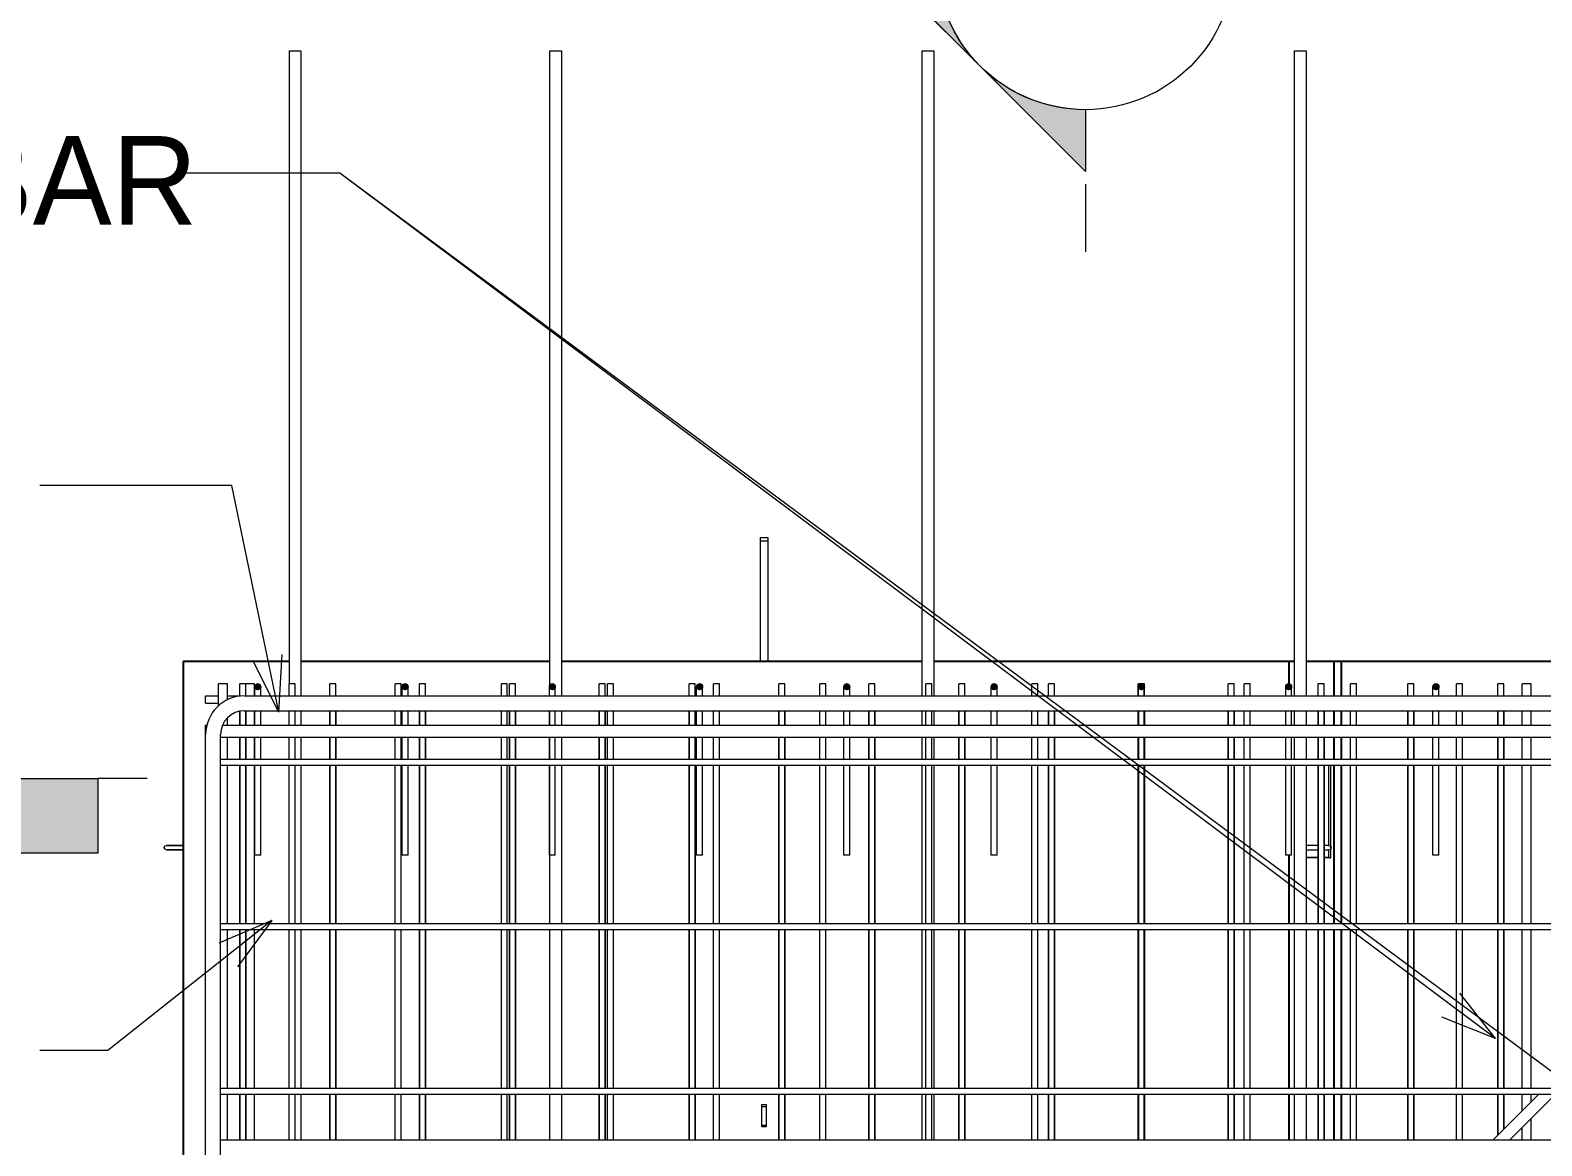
# Model space of a CAD drawing. Header units: millimetres. Extents: x 65441 to 98797, y 2255 to 31386.
# Drawn here: x 66677 to 68707, y 5549 to 7047 of the extents above; entities that cross this region are included whole.
import ezdxf

# ---------------------------------------------------------------- set-up
doc = ezdxf.new("R2010")
doc.units = ezdxf.units.MM
for name, color, linetype, lineweight in [('A-GENM', 13, 'Continuous', 18), ('A-WALL', 113, 'Continuous', 25), ('G-ANNO-SYMB', 111, 'Continuous', 9), ('S-RBAR', 171, 'Continuous', 18), ('S-RBAR-IDEN', 171, 'Continuous', 9)]:
    doc.layers.add(name, color=color, linetype=linetype, lineweight=lineweight)
doc.styles.add('Nirmala UI', font='Nirmala.ttf', dxfattribs={"height": 119.0625})

# ---------------------------------------------------------------- blocks, each defined once
blk = doc.blocks.new('loopbox down bent - Wire Loop-602462-Elevation Front')
at = {"layer": 'A-GENM'}
for p, q in [((66857.2, 3905.8), (66858, 3905.8)), ((66883, 3908.8), (66881.5, 3908.8)), ((66881.5, 3902.7), (66883, 3902.7))]:
    blk.add_line(p, q, dxfattribs=at)
at = {"layer": 'A-GENM', "flags": 128}
for points in [[(66857.3, 3905.8), (66858.7, 3908.3), (66860.3, 3908.8)], [(66860.3, 3902.7), (66857.8, 3904.1), (66857.3, 3905.8)], [(66881.5, 3908.8), (66869.6, 3908.8), (66861.6, 3908.8), (66860.3, 3908.8)], [(66860.3, 3908.8), (66864.3, 3908.8), (66874.5, 3908.8), (66881.5, 3908.8)], [(66881.5, 3902.7), (66869.6, 3902.7), (66861.6, 3902.7), (66860.3, 3902.7)], [(66860.3, 3902.7), (66864.3, 3902.7), (66874.5, 3902.7), (66881.5, 3902.7)]]:
    blk.add_lwpolyline(points, dxfattribs=at)
blk = doc.blocks.new('loopbox down bent - Wire Loop-V6-Elevation Front')
at = {"layer": 'A-GENM'}
for p, q in [((68407, 6060.3), (68391, 6060.3)), ((68421.2, 6060.3), (68415, 6060.3)), ((68421.2, 6060.7), (68421.2, 5952.7)), ((68424, 5948.8), (68424, 6060.7)), ((68421.4, 5952.8), (68421.6, 5952.8)), ((68424, 5936.3), (68424, 5948.7)), ((68391, 5937.1), (68407, 5937.1)), ((68407, 5936.3), (68391, 5936.3)), ((68415, 5937.1), (68421.2, 5937.1)), ((68421.2, 5936.3), (68415, 5936.3)), ((68421.2, 5946.8), (68421.2, 5936.3)), ((68422.8, 5936.3), (68421.2, 5936.3)), ((68421.6, 5946.7), (68421.4, 5946.7)), ((68422.8, 5936.3), (68424, 5936.3))]:
    blk.add_line(p, q, dxfattribs=at)
at = {"layer": 'A-GENM', "flags": 128}
for points in [[(68407, 5952.8), (68395.3, 5952.8), (68391, 5952.8)], [(68421.6, 5952.8), (68417.6, 5952.8), (68415, 5952.8)], [(68421.6, 5952.8), (68424.1, 5951.4), (68424.6, 5949.7)], [(68424.6, 5949.7), (68423.2, 5947.2), (68421.6, 5946.7)], [(68391, 5946.7), (68398.7, 5946.7), (68407, 5946.7)], [(68415, 5946.7), (68419.6, 5946.7), (68421.6, 5946.7)]]:
    blk.add_lwpolyline(points, dxfattribs=at)
blk = doc.blocks.new('RR spread anchor face based - RR-SA-1_4-160-614768-Elevation Front')
at = {"layer": 'A-GENM'}
for p, q in [((67660, 5602.2), (67660, 5604.7)), ((67660, 5604.7), (67666, 5604.7)), ((67666, 5604.7), (67666, 5602.2)), ((67660, 5577.2), (67660, 5602.2)), ((67660, 5602.2), (67666, 5602.2)), ((67666, 5602.2), (67666, 5577.2)), ((67660, 5574.7), (67660, 5577.2)), ((67660, 5577.2), (67666, 5577.2)), ((67666, 5574.7), (67660, 5574.7)), ((67666, 5577.2), (67666, 5574.7))]:
    blk.add_line(p, q, dxfattribs=at)
blk = doc.blocks.new('RR spread anchor face based - RR-SA-2_5-250-614728-Elevation Front')
at = {"layer": 'A-GENM'}
for p, q in [((67658, 6361.2), (67658, 6366.2)), ((67658, 6366.2), (67668, 6366.2)), ((67658, 6199.7), (67658, 6361.2)), ((67668, 6361.2), (67658, 6361.2)), ((67668, 6366.2), (67668, 6361.2)), ((67668, 6361.2), (67668, 6199.7))]:
    blk.add_line(p, q, dxfattribs=at)
blk = doc.blocks.new('Detail View - M_Section Head - Filled SHOP DWG-600895-Elevation Front')
at = {"layer": 'G-ANNO-SYMB'}
h = blk.add_hatch(color=256, dxfattribs=at)
edge = h.paths.add_edge_path()
edge.add_line((70755.3, 4802.6), (70838.2, 4802.6))
edge.add_arc((71038.2, 4802.6), 200, 180, 225)
edge.add_line((70896.8, 4661.2), (70755.3, 4802.6))
h = blk.add_hatch(color=256, dxfattribs=at)
edge = h.paths.add_edge_path()
edge.add_line((71321, 4802.6), (71179.6, 4661.2))
edge.add_arc((71038.2, 4802.6), 200, 315, 360)
edge.add_line((71238.2, 4802.6), (71321, 4802.6))
h = blk.add_hatch(color=256, dxfattribs=at)
edge = h.paths.add_edge_path()
edge.add_line((71038.2, 4519.8), (70896.8, 4661.2))
edge.add_arc((71038.2, 4802.6), 200, 225, 270)
edge.add_line((71038.2, 4602.6), (71038.2, 4519.8))
h = blk.add_hatch(color=256, dxfattribs=at)
edge = h.paths.add_edge_path()
edge.add_line((71038.2, 4519.8), (71038.2, 4602.6))
edge.add_arc((71038.2, 4802.6), 200, 270, 315)
edge.add_line((71179.6, 4661.2), (71038.2, 4519.8))
for p, q in [((71038.2, 4519.8), (70755.3, 4802.6)), ((70838.2, 4802.6), (70755.3, 4802.6)), ((70755.3, 4802.6), (70896.8, 4661.2)), ((70838.2, 4802.6), (70755.3, 4802.6)), ((71038.2, 4519.8), (71321, 4802.6)), ((71179.6, 4661.2), (71321, 4802.6)), ((71238.2, 4802.6), (71321, 4802.6)), ((71321, 4802.6), (71238.2, 4802.6)), ((70896.8, 4661.2), (71038.2, 4519.8)), ((71038.2, 4519.8), (71179.6, 4661.2)), ((71038.2, 4602.6), (71038.2, 4519.8)), ((71038.2, 4519.8), (71038.2, 4602.6))]:
    blk.add_line(p, q, dxfattribs=at)
for start, end in [(360, 180), (180, 360), (180, 225), (315, 0), (225, 270), (270, 315)]:
    blk.add_arc((71038.2, 4802.6), 200, start, end, dxfattribs=at)
blk = doc.blocks.new('Detail View - M_Section Tail - Filled Horizontal-14034-Elevation Front')
at = {"layer": 'G-ANNO-SYMB'}
blk.add_hatch(color=256, dxfattribs=at).paths.add_polyline_path([(66768.1, 4702.6), (66768.1, 4802.6), (66318.1, 4802.6), (66318.1, 4702.6)])
for p, q in [((66318.1, 4702.6), (66318.1, 4802.6)), ((66318.1, 4802.6), (66768.1, 4802.6)), ((66768.1, 4802.6), (66768.1, 4702.6)), ((66768.1, 4702.6), (66318.1, 4702.6))]:
    blk.add_line(p, q, dxfattribs=at)

msp = doc.modelspace()

# ---------------------------------------------------------------- hatches: boundary and pattern name
at = {"layer": 'S-RBAR'}
h = msp.add_hatch(color=256, dxfattribs=at)
edge = h.paths.add_edge_path()
edge.add_arc((66983, 6165.7), 4, 0, 360)
for points in [[(66983, 6161.7), (66987, 6165.7), (66983, 6169.7), (66979, 6165.7)], [(67180.8, 6161.7), (67184.8, 6165.7), (67180.8, 6169.7), (67176.8, 6165.7)], [(67378.6, 6161.7), (67382.6, 6165.7), (67378.6, 6169.7), (67374.6, 6165.7)], [(67576.4, 6161.7), (67580.4, 6165.7), (67576.4, 6169.7), (67572.4, 6165.7)], [(67774.2, 6161.7), (67778.2, 6165.7), (67774.2, 6169.7), (67770.2, 6165.7)], [(67971.9, 6161.7), (67975.9, 6165.7), (67971.9, 6169.7), (67968, 6165.7)], [(68169.7, 6161.7), (68173.7, 6165.7), (68169.7, 6169.7), (68165.7, 6165.7)], [(68367.5, 6161.7), (68371.5, 6165.7), (68367.5, 6169.7), (68363.5, 6165.7), (68364.2, 6165)], [(68565.3, 6161.7), (68569.3, 6165.7), (68565.3, 6169.7), (68561.3, 6165.7)]]:
    msp.add_hatch(color=256, dxfattribs=at).paths.add_polyline_path(points)
h = msp.add_hatch(color=256, dxfattribs=at)
edge = h.paths.add_edge_path()
edge.add_arc((67180.8, 6165.7), 4, 0, 360)
h = msp.add_hatch(color=256, dxfattribs=at)
edge = h.paths.add_edge_path()
edge.add_arc((67378.6, 6165.7), 4, 0, 360)
h = msp.add_hatch(color=256, dxfattribs=at)
edge = h.paths.add_edge_path()
edge.add_arc((67576.4, 6165.7), 4, 0, 360)
h = msp.add_hatch(color=256, dxfattribs=at)
edge = h.paths.add_edge_path()
edge.add_arc((67774.2, 6165.7), 4, 0, 360)
h = msp.add_hatch(color=256, dxfattribs=at)
edge = h.paths.add_edge_path()
edge.add_arc((67971.9, 6165.7), 4, 0, 360)
h = msp.add_hatch(color=256, dxfattribs=at)
edge = h.paths.add_edge_path()
edge.add_arc((68169.7, 6165.7), 4, 0, 360)
h = msp.add_hatch(color=256, dxfattribs=at)
edge = h.paths.add_edge_path()
edge.add_arc((68367.5, 6165.7), 4, 0, 360)
h = msp.add_hatch(color=256, dxfattribs=at)
edge = h.paths.add_edge_path()
edge.add_arc((68565.3, 6165.7), 4, 0, 360)

# ---------------------------------------------------------------- linework, layer by layer
at = {"layer": 'A-WALL'}
for p, q in [((66883, 6199.7), (66883, 3269.7)), ((67025, 6199.7), (66883, 6199.7)), ((67375, 6199.7), (67041, 6199.7)), ((67875, 6199.7), (67391, 6199.7)), ((68375, 6199.7), (67891, 6199.7)), ((68368, 6169.7), (68368, 6199.7)), ((68725, 6199.7), (68391, 6199.7)), ((68428, 6199.7), (68428, 6153.7)), ((68438, 6199.7), (68438, 6153.7)), ((68428, 6133.7), (68428, 6114.2)), ((68438, 6133.7), (68438, 6114.2)), ((68428, 6098.2), (68428, 6068.7)), ((68438, 6098.2), (68438, 6068.7)), ((68428, 6060.7), (68428, 5847.8)), ((68438, 6060.7), (68438, 5847.8)), ((68368, 5847.8), (68368, 5939.7)), ((68368, 5627), (68368, 5839.8)), ((68428, 5839.8), (68428, 5627)), ((68438, 5839.8), (68438, 5627)), ((68368, 5557.5), (68368, 5619)), ((68428, 5619), (68428, 5557.5)), ((68438, 5619), (68438, 5557.5))]:
    msp.add_line(p, q, dxfattribs=at)
at = {"layer": 'G-ANNO-SYMB'}
for p, q in [((68094.5, 6840.7), (68094.5, 6749.9)), ((66834.3, 6042.6), (66768.1, 6042.6))]:
    msp.add_line(p, q, dxfattribs=at)
at = {"layer": 'S-RBAR'}
for p, q in [((67025, 7019.7), (67025, 6169.7)), ((67025, 7019.7), (67041, 7019.7)), ((67041, 7019.7), (67041, 6153.7)), ((67375, 7019.7), (67375, 6167.5)), ((67375, 7019.7), (67391, 7019.7)), ((67391, 7019.7), (67391, 6153.7)), ((67875, 7019.7), (67875, 6153.7)), ((67875, 7019.7), (67891, 7019.7)), ((67891, 7019.7), (67891, 6153.7)), ((68375, 7019.7), (68375, 6153.7)), ((68375, 7019.7), (68391, 7019.7)), ((68391, 7019.7), (68391, 6153.7)), ((66913, 6153.7), (66930.3, 6153.7)), ((66913, 6143.7), (66913, 6153.7)), ((66942.3, 6169.7), (66930.3, 6169.7)), ((66930.3, 6140), (66930.3, 6169.7)), ((66942.3, 6148.1), (66942.3, 6169.7)), ((66942.3, 6153.7), (66959, 6153.7)), ((66967, 6169.7), (66959, 6169.7)), ((66959, 6153), (66959, 6169.7)), ((66965, 6153.7), (70561, 6153.7)), ((66978.5, 6169.7), (66967, 6169.7)), ((66967, 6153.7), (66967, 6169.7)), ((66978.5, 6153.7), (66978.5, 6169.7)), ((66983, 6169.7), (66979, 6165.7)), ((66979, 6154.3), (66979, 6165.7)), ((66979, 6165.7), (66983, 6161.7)), ((66987, 6165.7), (66983, 6169.7)), ((66983, 6161.7), (66987, 6165.7)), ((66987, 6154.3), (66987, 6165.7)), ((67033, 6169.7), (67025, 6169.7)), ((67025, 6153.7), (67025, 6169.7)), ((67033, 6153.7), (67033, 6169.7)), ((67087.7, 6169.7), (67079.7, 6169.7)), ((67079.7, 6153.7), (67079.7, 6169.7)), ((67087.7, 6153.7), (67087.7, 6169.7)), ((67175.6, 6169.7), (67167.6, 6169.7)), ((67167.6, 6153.7), (67167.6, 6169.7)), ((67175.6, 6153.7), (67175.6, 6169.7)), ((67180.8, 6169.7), (67176.8, 6165.7)), ((67176.8, 6154.3), (67176.8, 6165.7)), ((67176.8, 6165.7), (67180.8, 6161.7)), ((67184.8, 6165.7), (67180.8, 6169.7)), ((67180.8, 6161.7), (67184.8, 6165.7)), ((67184.8, 6154.3), (67184.8, 6165.7)), ((67208.4, 6169.7), (67200.4, 6169.7)), ((67200.4, 6153.7), (67200.4, 6169.7)), ((67208.4, 6153.7), (67208.4, 6169.7)), ((67318.1, 6169.7), (67310.1, 6169.7)), ((67310.1, 6153.7), (67310.1, 6169.7)), ((67318.1, 6153.7), (67318.1, 6169.7)), ((67329, 6169.7), (67321, 6169.7)), ((67321, 6153.7), (67321, 6169.7)), ((67329, 6153.7), (67329, 6169.7)), ((67378.6, 6169.7), (67374.6, 6165.7)), ((67374.6, 6154.3), (67374.6, 6165.7)), ((67374.6, 6165.7), (67378.6, 6161.7)), ((67375, 6166.7), (67375, 6165.7)), ((67382.6, 6165.7), (67378.6, 6169.7)), ((67378.6, 6161.7), (67382.6, 6165.7)), ((67382.6, 6154.3), (67382.6, 6165.7)), ((67449.7, 6169.7), (67441.7, 6169.7)), ((67441.7, 6153.7), (67441.7, 6169.7)), ((67449.7, 6153.7), (67449.7, 6169.7)), ((67460.7, 6169.7), (67452.7, 6169.7)), ((67452.7, 6153.7), (67452.7, 6169.7)), ((67460.7, 6153.7), (67460.7, 6169.7)), ((67570.4, 6169.7), (67562.4, 6169.7)), ((67562.4, 6153.7), (67562.4, 6169.7)), ((67570.4, 6153.7), (67570.4, 6169.7)), ((67576.4, 6169.7), (67572.4, 6165.7)), ((67572.4, 6154.3), (67572.4, 6165.7)), ((67572.4, 6165.7), (67576.4, 6161.7)), ((67580.4, 6165.7), (67576.4, 6169.7)), ((67576.4, 6161.7), (67580.4, 6165.7)), ((67580.4, 6154.3), (67580.4, 6165.7)), ((67603.2, 6169.7), (67595.2, 6169.7)), ((67595.2, 6153.7), (67595.2, 6169.7)), ((67603.2, 6153.7), (67603.2, 6169.7)), ((67691, 6169.7), (67683, 6169.7)), ((67683, 6153.7), (67683, 6169.7)), ((67691, 6153.7), (67691, 6169.7)), ((67745.8, 6169.7), (67737.8, 6169.7)), ((67737.8, 6153.7), (67737.8, 6169.7)), ((67745.8, 6153.7), (67745.8, 6169.7)), ((67774.2, 6169.7), (67770.2, 6165.7)), ((67770.2, 6154.3), (67770.2, 6165.7)), ((67770.2, 6165.7), (67774.2, 6161.7)), ((67778.2, 6165.7), (67774.2, 6169.7)), ((67774.2, 6161.7), (67778.2, 6165.7)), ((67778.2, 6154.3), (67778.2, 6165.7)), ((67811.7, 6169.7), (67803.7, 6169.7)), ((67803.7, 6153.7), (67803.7, 6169.7)), ((67811.7, 6153.7), (67811.7, 6169.7)), ((67888.3, 6169.7), (67880.3, 6169.7)), ((67880.3, 6153.7), (67880.3, 6169.7)), ((67888.3, 6153.7), (67888.3, 6169.7)), ((67932.4, 6169.7), (67924.4, 6169.7)), ((67924.4, 6153.7), (67924.4, 6169.7)), ((67932.4, 6153.7), (67932.4, 6169.7)), ((67967.9, 6154.3), (67967.9, 6165.7)), ((67971.9, 6169.7), (67968, 6165.7)), ((67968, 6165.7), (67971.9, 6161.7)), ((67975.9, 6165.7), (67971.9, 6169.7)), ((67971.9, 6161.7), (67975.9, 6165.7)), ((67975.9, 6154.3), (67975.9, 6165.7)), ((68030.8, 6169.7), (68022.8, 6169.7)), ((68022.8, 6153.7), (68022.8, 6169.7)), ((68030.8, 6153.7), (68030.8, 6169.7)), ((68053, 6169.7), (68045, 6169.7)), ((68045, 6153.7), (68045, 6169.7)), ((68053, 6153.7), (68053, 6169.7)), ((68173.4, 6169.7), (68165.4, 6169.7)), ((68165.4, 6153.7), (68165.4, 6169.7)), ((68169.7, 6169.7), (68165.7, 6165.7)), ((68173.7, 6169.7), (68165.7, 6169.7)), ((68165.7, 6153.7), (68165.7, 6169.7)), ((68165.7, 6165.7), (68169.7, 6161.7)), ((68173.7, 6165.7), (68169.7, 6169.7)), ((68169.7, 6161.7), (68173.7, 6165.7)), ((68173.4, 6153.7), (68173.4, 6169.7)), ((68173.7, 6153.7), (68173.7, 6169.7)), ((68294.4, 6169.7), (68286.4, 6169.7)), ((68286.4, 6153.7), (68286.4, 6169.7)), ((68294.4, 6153.7), (68294.4, 6169.7)), ((68315.9, 6169.7), (68307.9, 6169.7)), ((68307.9, 6153.7), (68307.9, 6169.7)), ((68315.9, 6153.7), (68315.9, 6169.7)), ((68367.5, 6169.7), (68363.5, 6165.7)), ((68363.5, 6154.3), (68363.5, 6165.7)), ((68363.5, 6165.7), (68364.2, 6165)), ((68364.2, 6165), (68367.5, 6161.7)), ((68371.5, 6165.7), (68367.5, 6169.7)), ((68367.5, 6161.7), (68371.5, 6165.7)), ((68371.5, 6154.3), (68371.5, 6165.7)), ((68415, 6169.7), (68407, 6169.7)), ((68407, 6153.7), (68407, 6169.7)), ((68415, 6153.7), (68415, 6169.7)), ((68458.5, 6169.7), (68450.5, 6169.7)), ((68450.5, 6153.7), (68450.5, 6169.7)), ((68458.5, 6153.7), (68458.5, 6169.7)), ((68535.7, 6169.7), (68527.7, 6169.7)), ((68527.7, 6153.7), (68527.7, 6169.7)), ((68535.7, 6153.7), (68535.7, 6169.7)), ((68565.3, 6169.7), (68561.3, 6165.7)), ((68561.3, 6154.3), (68561.3, 6165.7)), ((68561.3, 6165.7), (68565.3, 6161.7)), ((68569.3, 6165.7), (68565.3, 6169.7)), ((68565.3, 6161.7), (68569.3, 6165.7)), ((68569.3, 6154.3), (68569.3, 6165.7)), ((68601, 6169.7), (68593, 6169.7)), ((68593, 6153.7), (68593, 6169.7)), ((68601, 6153.7), (68601, 6169.7)), ((68656.4, 6169.7), (68648.4, 6169.7)), ((68648.4, 6153.7), (68648.4, 6169.7)), ((68656.4, 6153.7), (68656.4, 6169.7)), ((68693.3, 6169.7), (68681.3, 6169.7)), ((68681.3, 6153.7), (68681.3, 6169.7)), ((68693.3, 6153.7), (68693.3, 6169.7)), ((66913, 6143.7), (66930.3, 6143.7)), ((66959, 6133), (66959, 6114.2)), ((66959, 6114.2), (66959, 6133)), ((66965, 6133.7), (70561, 6133.7)), ((66967, 6133.7), (66967, 6114.2)), ((66967, 6114.2), (66967, 6133.7)), ((66978.5, 6114.2), (66978.5, 6133.7)), ((66979, 6114.2), (66979, 6133.7)), ((66987, 6114.2), (66987, 6133.7)), ((67025, 6114.2), (67025, 6133.7)), ((67033, 6114.2), (67033, 6133.7)), ((67041, 6133.7), (67041, 6114.2)), ((67079.7, 6133.7), (67079.7, 6114.2)), ((67079.7, 6114.2), (67079.7, 6133.7)), ((67087.7, 6133.7), (67087.7, 6114.2)), ((67087.7, 6114.2), (67087.7, 6133.7)), ((67167.6, 6114.2), (67167.6, 6133.7)), ((67175.6, 6114.2), (67175.6, 6133.7)), ((67176.8, 6114.2), (67176.8, 6133.7)), ((67184.8, 6114.2), (67184.8, 6133.7)), ((67200.4, 6133.7), (67200.4, 6114.2)), ((67200.4, 6114.2), (67200.4, 6133.7)), ((67208.4, 6133.7), (67208.4, 6114.2)), ((67208.4, 6114.2), (67208.4, 6133.7)), ((67310.1, 6114.2), (67310.1, 6133.7)), ((67318.1, 6114.2), (67318.1, 6133.7)), ((67321, 6133.7), (67321, 6114.2)), ((67321, 6114.2), (67321, 6133.7)), ((67329, 6133.7), (67329, 6114.2)), ((67329, 6114.2), (67329, 6133.7)), ((67374.6, 6114.2), (67374.6, 6133.7)), ((67375, 6133.7), (67375, 6114.2)), ((67382.6, 6114.2), (67382.6, 6133.7)), ((67391, 6133.7), (67391, 6114.2)), ((67441.7, 6133.7), (67441.7, 6114.2)), ((67441.7, 6114.2), (67441.7, 6133.7)), ((67449.7, 6133.7), (67449.7, 6114.2)), ((67449.7, 6114.2), (67449.7, 6133.7)), ((67452.7, 6114.2), (67452.7, 6133.7)), ((67460.7, 6114.2), (67460.7, 6133.7)), ((67562.4, 6133.7), (67562.4, 6114.2)), ((67562.4, 6114.2), (67562.4, 6133.7)), ((67570.4, 6133.7), (67570.4, 6114.2)), ((67570.4, 6114.2), (67570.4, 6133.7)), ((67572.4, 6114.2), (67572.4, 6133.7)), ((67580.4, 6114.2), (67580.4, 6133.7)), ((67595.2, 6114.2), (67595.2, 6133.7)), ((67603.2, 6114.2), (67603.2, 6133.7)), ((67683, 6133.7), (67683, 6114.2)), ((67683, 6114.2), (67683, 6133.7)), ((67691, 6133.7), (67691, 6114.2)), ((67691, 6114.2), (67691, 6133.7)), ((67737.8, 6114.2), (67737.8, 6133.7)), ((67745.8, 6114.2), (67745.8, 6133.7)), ((67770.2, 6114.2), (67770.2, 6133.7)), ((67778.2, 6114.2), (67778.2, 6133.7)), ((67803.7, 6133.7), (67803.7, 6114.2)), ((67803.7, 6114.2), (67803.7, 6133.7)), ((67811.7, 6133.7), (67811.7, 6114.2)), ((67811.7, 6114.2), (67811.7, 6133.7)), ((67875, 6133.7), (67875, 6114.2)), ((67880.3, 6114.2), (67880.3, 6133.7)), ((67888.3, 6114.2), (67888.3, 6133.7)), ((67891, 6133.7), (67891, 6114.2)), ((67924.4, 6133.7), (67924.4, 6114.2)), ((67924.4, 6114.2), (67924.4, 6133.7)), ((67932.4, 6133.7), (67932.4, 6114.2)), ((67932.4, 6114.2), (67932.4, 6133.7)), ((67967.9, 6114.2), (67967.9, 6133.7)), ((67975.9, 6114.2), (67975.9, 6133.7)), ((68022.8, 6114.2), (68022.8, 6133.7)), ((68030.8, 6114.2), (68030.8, 6133.7)), ((68045, 6133.7), (68045, 6114.2)), ((68045, 6114.2), (68045, 6133.7)), ((68053, 6133.7), (68053, 6114.2)), ((68053, 6114.2), (68053, 6133.7)), ((68165.4, 6114.2), (68165.4, 6133.7)), ((68165.7, 6133.7), (68165.7, 6114.2)), ((68165.7, 6114.2), (68165.7, 6133.7)), ((68173.4, 6114.2), (68173.4, 6133.7)), ((68173.7, 6133.7), (68173.7, 6114.2)), ((68173.7, 6114.2), (68173.7, 6133.7)), ((68286.4, 6133.7), (68286.4, 6114.2)), ((68286.4, 6114.2), (68286.4, 6133.7)), ((68294.4, 6133.7), (68294.4, 6114.2)), ((68294.4, 6114.2), (68294.4, 6133.7)), ((68307.9, 6114.2), (68307.9, 6133.7)), ((68315.9, 6114.2), (68315.9, 6133.7)), ((68363.5, 6114.2), (68363.5, 6133.7)), ((68371.5, 6114.2), (68371.5, 6133.7)), ((68375, 6133.7), (68375, 6114.2)), ((68391, 6133.7), (68391, 6114.2)), ((68407, 6133.7), (68407, 6114.2)), ((68407, 6114.2), (68407, 6133.7)), ((68415, 6133.7), (68415, 6114.2)), ((68415, 6114.2), (68415, 6133.7)), ((68450.5, 6114.2), (68450.5, 6133.7)), ((68458.5, 6114.2), (68458.5, 6133.7)), ((68527.7, 6133.7), (68527.7, 6114.2)), ((68527.7, 6114.2), (68527.7, 6133.7)), ((68535.7, 6133.7), (68535.7, 6114.2)), ((68535.7, 6114.2), (68535.7, 6133.7)), ((68561.3, 6114.2), (68561.3, 6133.7)), ((68569.3, 6114.2), (68569.3, 6133.7)), ((68593, 6114.2), (68593, 6133.7)), ((68601, 6114.2), (68601, 6133.7)), ((68648.4, 6133.7), (68648.4, 6114.2)), ((68648.4, 6114.2), (68648.4, 6133.7)), ((68656.4, 6133.7), (68656.4, 6114.2)), ((68656.4, 6114.2), (68656.4, 6133.7)), ((68681.3, 6114.2), (68681.3, 6133.7)), ((68693.3, 6114.2), (68693.3, 6133.7)), ((66913, 6114.2), (66914.7, 6114.2)), ((66913, 6101.7), (66913, 6114.2)), ((66935.9, 6114.2), (70590.2, 6114.2)), ((66942.3, 6114.2), (66942.3, 6124.2)), ((66913, 5353.7), (66913, 6101.7)), ((66933, 5353.7), (66933, 6101.7)), ((66933, 6098.2), (70593, 6098.2)), ((66942.3, 6068.7), (66942.3, 6098.2)), ((66959, 6098.2), (66959, 6068.7)), ((66959, 6068.7), (66959, 6098.2)), ((66967, 6098.2), (66967, 6068.7)), ((66967, 6068.7), (66967, 6098.2)), ((66978.5, 6068.7), (66978.5, 6098.2)), ((66979, 6068.7), (66979, 6098.2)), ((66987, 6068.7), (66987, 6098.2)), ((67025, 6068.7), (67025, 6098.2)), ((67033, 6068.7), (67033, 6098.2)), ((67041, 6098.2), (67041, 6068.7)), ((67079.7, 6098.2), (67079.7, 6068.7)), ((67079.7, 6068.7), (67079.7, 6098.2)), ((67087.7, 6098.2), (67087.7, 6068.7)), ((67087.7, 6068.7), (67087.7, 6098.2)), ((67167.6, 6068.7), (67167.6, 6098.2)), ((67175.6, 6068.7), (67175.6, 6098.2)), ((67176.8, 6068.7), (67176.8, 6098.2)), ((67184.8, 6068.7), (67184.8, 6098.2)), ((67200.4, 6098.2), (67200.4, 6068.7)), ((67200.4, 6068.7), (67200.4, 6098.2)), ((67208.4, 6098.2), (67208.4, 6068.7)), ((67208.4, 6068.7), (67208.4, 6098.2)), ((67310.1, 6068.7), (67310.1, 6098.2)), ((67318.1, 6068.7), (67318.1, 6098.2)), ((67321, 6098.2), (67321, 6068.7)), ((67321, 6068.7), (67321, 6098.2)), ((67329, 6098.2), (67329, 6068.7)), ((67329, 6068.7), (67329, 6098.2)), ((67374.6, 6068.7), (67374.6, 6098.2)), ((67375, 6098.2), (67375, 6068.7)), ((67382.6, 6068.7), (67382.6, 6098.2)), ((67391, 6098.2), (67391, 6068.7)), ((67441.7, 6098.2), (67441.7, 6068.7)), ((67441.7, 6068.7), (67441.7, 6098.2)), ((67449.7, 6098.2), (67449.7, 6068.7)), ((67449.7, 6068.7), (67449.7, 6098.2)), ((67452.7, 6068.7), (67452.7, 6098.2)), ((67460.7, 6068.7), (67460.7, 6098.2)), ((67562.4, 6098.2), (67562.4, 6068.7)), ((67562.4, 6068.7), (67562.4, 6098.2)), ((67570.4, 6098.2), (67570.4, 6068.7)), ((67570.4, 6068.7), (67570.4, 6098.2)), ((67572.4, 6068.7), (67572.4, 6098.2)), ((67580.4, 6068.7), (67580.4, 6098.2)), ((67595.2, 6068.7), (67595.2, 6098.2)), ((67603.2, 6068.7), (67603.2, 6098.2)), ((67683, 6098.2), (67683, 6068.7)), ((67683, 6068.7), (67683, 6098.2)), ((67691, 6098.2), (67691, 6068.7)), ((67691, 6068.7), (67691, 6098.2)), ((67737.8, 6068.7), (67737.8, 6098.2)), ((67745.8, 6068.7), (67745.8, 6098.2)), ((67770.2, 6068.7), (67770.2, 6098.2)), ((67778.2, 6068.7), (67778.2, 6098.2)), ((67803.7, 6098.2), (67803.7, 6068.7)), ((67803.7, 6068.7), (67803.7, 6098.2)), ((67811.7, 6098.2), (67811.7, 6068.7)), ((67811.7, 6068.7), (67811.7, 6098.2)), ((67875, 6098.2), (67875, 6068.7)), ((67880.3, 6068.7), (67880.3, 6098.2)), ((67888.3, 6068.7), (67888.3, 6098.2)), ((67891, 6098.2), (67891, 6068.7)), ((67924.4, 6098.2), (67924.4, 6068.7)), ((67924.4, 6068.7), (67924.4, 6098.2)), ((67932.4, 6098.2), (67932.4, 6068.7)), ((67932.4, 6068.7), (67932.4, 6098.2)), ((67967.9, 6068.7), (67967.9, 6098.2)), ((67975.9, 6068.7), (67975.9, 6098.2)), ((68022.8, 6068.7), (68022.8, 6098.2)), ((68030.8, 6068.7), (68030.8, 6098.2)), ((68045, 6098.2), (68045, 6068.7)), ((68045, 6068.7), (68045, 6098.2)), ((68053, 6098.2), (68053, 6068.7)), ((68053, 6068.7), (68053, 6098.2)), ((68165.4, 6068.7), (68165.4, 6098.2)), ((68165.7, 6098.2), (68165.7, 6068.7)), ((68165.7, 6068.7), (68165.7, 6098.2)), ((68173.4, 6068.7), (68173.4, 6098.2)), ((68173.7, 6098.2), (68173.7, 6068.7)), ((68173.7, 6068.7), (68173.7, 6098.2)), ((68286.4, 6098.2), (68286.4, 6068.7)), ((68286.4, 6068.7), (68286.4, 6098.2)), ((68294.4, 6098.2), (68294.4, 6068.7)), ((68294.4, 6068.7), (68294.4, 6098.2)), ((68307.9, 6068.7), (68307.9, 6098.2)), ((68315.9, 6068.7), (68315.9, 6098.2)), ((68363.5, 6068.7), (68363.5, 6098.2)), ((68371.5, 6068.7), (68371.5, 6098.2)), ((68375, 6098.2), (68375, 6068.7)), ((68391, 6098.2), (68391, 6068.7)), ((68407, 6098.2), (68407, 6068.7)), ((68407, 6068.7), (68407, 6098.2)), ((68415, 6098.2), (68415, 6068.7)), ((68415, 6068.7), (68415, 6098.2)), ((68450.5, 6068.7), (68450.5, 6098.2)), ((68458.5, 6068.7), (68458.5, 6098.2)), ((68527.7, 6098.2), (68527.7, 6068.7)), ((68527.7, 6068.7), (68527.7, 6098.2)), ((68535.7, 6098.2), (68535.7, 6068.7)), ((68535.7, 6068.7), (68535.7, 6098.2)), ((68561.3, 6068.7), (68561.3, 6098.2)), ((68569.3, 6068.7), (68569.3, 6098.2)), ((68593, 6068.7), (68593, 6098.2)), ((68601, 6068.7), (68601, 6098.2)), ((68648.4, 6098.2), (68648.4, 6068.7)), ((68648.4, 6068.7), (68648.4, 6098.2)), ((68656.4, 6098.2), (68656.4, 6068.7)), ((68656.4, 6068.7), (68656.4, 6098.2)), ((68681.3, 6068.7), (68681.3, 6098.2)), ((68693.3, 6068.7), (68693.3, 6098.2)), ((66933, 6068.7), (70593, 6068.7)), ((66933, 6060.7), (70593, 6060.7)), ((66942.3, 5847.8), (66942.3, 6060.7)), ((66959, 6060.7), (66959, 5847.8)), ((66959, 5847.8), (66959, 6060.7)), ((66967, 6060.7), (66967, 5847.8)), ((66967, 5847.8), (66967, 6060.7)), ((66978.5, 5847.8), (66978.5, 6060.7)), ((66979, 5939.7), (66979, 6060.7)), ((66987, 5939.7), (66987, 6060.7)), ((67025, 5847.8), (67025, 6060.7)), ((67033, 5847.8), (67033, 6060.7)), ((67041, 6060.7), (67041, 5847.8)), ((67079.7, 6060.7), (67079.7, 5847.8)), ((67079.7, 5847.8), (67079.7, 6060.7)), ((67087.7, 6060.7), (67087.7, 5847.8)), ((67087.7, 5847.8), (67087.7, 6060.7)), ((67167.6, 5847.8), (67167.6, 6060.7)), ((67175.6, 5847.8), (67175.6, 6060.7)), ((67176.8, 5939.7), (67176.8, 6060.7)), ((67184.8, 5939.7), (67184.8, 6060.7)), ((67200.4, 6060.7), (67200.4, 5847.8)), ((67200.4, 5847.8), (67200.4, 6060.7)), ((67208.4, 6060.7), (67208.4, 5847.8)), ((67208.4, 5847.8), (67208.4, 6060.7)), ((67310.1, 5847.8), (67310.1, 6060.7)), ((67318.1, 5847.8), (67318.1, 6060.7)), ((67321, 6060.7), (67321, 5847.8)), ((67321, 5847.8), (67321, 6060.7)), ((67329, 6060.7), (67329, 5847.8)), ((67329, 5847.8), (67329, 6060.7)), ((67374.6, 5939.7), (67374.6, 6060.7)), ((67375, 6060.7), (67375, 5847.8)), ((67382.6, 5939.7), (67382.6, 6060.7)), ((67391, 6060.7), (67391, 5847.8)), ((67441.7, 6060.7), (67441.7, 5847.8)), ((67441.7, 5847.8), (67441.7, 6060.7)), ((67449.7, 6060.7), (67449.7, 5847.8)), ((67449.7, 5847.8), (67449.7, 6060.7)), ((67452.7, 5847.8), (67452.7, 6060.7)), ((67460.7, 5847.8), (67460.7, 6060.7)), ((67562.4, 6060.7), (67562.4, 5847.8)), ((67562.4, 5847.8), (67562.4, 6060.7)), ((67570.4, 6060.7), (67570.4, 5847.8)), ((67570.4, 5847.8), (67570.4, 6060.7)), ((67572.4, 5939.7), (67572.4, 6060.7)), ((67580.4, 5939.7), (67580.4, 6060.7)), ((67595.2, 5847.8), (67595.2, 6060.7)), ((67603.2, 5847.8), (67603.2, 6060.7)), ((67683, 6060.7), (67683, 5847.8)), ((67683, 5847.8), (67683, 6060.7)), ((67691, 6060.7), (67691, 5847.8)), ((67691, 5847.8), (67691, 6060.7)), ((67737.8, 5847.8), (67737.8, 6060.7)), ((67745.8, 5847.8), (67745.8, 6060.7)), ((67770.2, 5939.7), (67770.2, 6060.7)), ((67778.2, 5939.7), (67778.2, 6060.7)), ((67803.7, 6060.7), (67803.7, 5847.8)), ((67803.7, 5847.8), (67803.7, 6060.7)), ((67811.7, 6060.7), (67811.7, 5847.8)), ((67811.7, 5847.8), (67811.7, 6060.7)), ((67875, 6060.7), (67875, 5847.8)), ((67880.3, 5847.8), (67880.3, 6060.7)), ((67888.3, 5847.8), (67888.3, 6060.7)), ((67891, 6060.7), (67891, 5847.8)), ((67924.4, 6060.7), (67924.4, 5847.8)), ((67924.4, 5847.8), (67924.4, 6060.7)), ((67932.4, 6060.7), (67932.4, 5847.8)), ((67932.4, 5847.8), (67932.4, 6060.7)), ((67967.9, 5939.7), (67967.9, 6060.7)), ((67975.9, 5939.7), (67975.9, 6060.7)), ((68022.8, 5847.8), (68022.8, 6060.7)), ((68030.8, 5847.8), (68030.8, 6060.7)), ((68045, 6060.7), (68045, 5847.8)), ((68045, 5847.8), (68045, 6060.7)), ((68053, 6060.7), (68053, 5847.8)), ((68053, 5847.8), (68053, 6060.7)), ((68165.4, 5847.8), (68165.4, 6060.7)), ((68165.7, 6060.7), (68165.7, 5847.8)), ((68165.7, 5847.8), (68165.7, 6060.7)), ((68173.4, 5847.8), (68173.4, 6060.7)), ((68173.7, 6060.7), (68173.7, 5847.8)), ((68173.7, 5847.8), (68173.7, 6060.7)), ((68286.4, 6060.7), (68286.4, 5847.8)), ((68286.4, 5847.8), (68286.4, 6060.7)), ((68294.4, 6060.7), (68294.4, 5847.8)), ((68294.4, 5847.8), (68294.4, 6060.7)), ((68307.9, 5847.8), (68307.9, 6060.7)), ((68315.9, 5847.8), (68315.9, 6060.7)), ((68363.5, 5939.7), (68363.5, 6060.7)), ((68371.5, 5939.7), (68371.5, 6060.7)), ((68375, 6060.7), (68375, 5847.8)), ((68391, 6060.7), (68391, 5847.8)), ((68407, 6060.7), (68407, 5847.8)), ((68407, 5847.8), (68407, 6060.7)), ((68415, 6060.7), (68415, 5847.8)), ((68415, 5847.8), (68415, 6060.7)), ((68450.5, 5847.8), (68450.5, 6060.7)), ((68458.5, 5847.8), (68458.5, 6060.7)), ((68527.7, 6060.7), (68527.7, 5847.8)), ((68527.7, 5847.8), (68527.7, 6060.7)), ((68535.7, 6060.7), (68535.7, 5847.8)), ((68535.7, 5847.8), (68535.7, 6060.7)), ((68561.3, 5939.7), (68561.3, 6060.7)), ((68569.3, 5939.7), (68569.3, 6060.7)), ((68593, 5847.8), (68593, 6060.7)), ((68601, 5847.8), (68601, 6060.7)), ((68648.4, 6060.7), (68648.4, 5847.8)), ((68648.4, 5847.8), (68648.4, 6060.7)), ((68656.4, 6060.7), (68656.4, 5847.8)), ((68656.4, 5847.8), (68656.4, 6060.7)), ((68681.3, 5847.8), (68681.3, 6060.7)), ((68693.3, 5847.8), (68693.3, 6060.7)), ((66987, 5939.7), (66979, 5939.7)), ((67184.8, 5939.7), (67176.8, 5939.7)), ((67382.6, 5939.7), (67374.6, 5939.7)), ((67580.4, 5939.7), (67572.4, 5939.7)), ((67778.2, 5939.7), (67770.2, 5939.7)), ((67975.9, 5939.7), (67967.9, 5939.7)), ((68371.5, 5939.7), (68363.5, 5939.7)), ((68569.3, 5939.7), (68561.3, 5939.7)), ((66933, 5847.8), (70593, 5847.8)), ((66933, 5839.8), (70593, 5839.8)), ((66942.3, 5627), (66942.3, 5839.8)), ((66959, 5839.8), (66959, 5627)), ((66959, 5627), (66959, 5839.8)), ((66967, 5839.8), (66967, 5627)), ((66967, 5627), (66967, 5839.8)), ((66978.5, 5627), (66978.5, 5839.8)), ((67025, 5627), (67025, 5839.8)), ((67033, 5627), (67033, 5839.8)), ((67041, 5839.8), (67041, 5627)), ((67079.7, 5839.8), (67079.7, 5627)), ((67079.7, 5627), (67079.7, 5839.8)), ((67087.7, 5839.8), (67087.7, 5627)), ((67087.7, 5627), (67087.7, 5839.8)), ((67167.6, 5627), (67167.6, 5839.8)), ((67175.6, 5627), (67175.6, 5839.8)), ((67200.4, 5839.8), (67200.4, 5627)), ((67200.4, 5627), (67200.4, 5839.8)), ((67208.4, 5839.8), (67208.4, 5627)), ((67208.4, 5627), (67208.4, 5839.8)), ((67310.1, 5627), (67310.1, 5839.8)), ((67318.1, 5627), (67318.1, 5839.8)), ((67321, 5839.8), (67321, 5627)), ((67321, 5627), (67321, 5839.8)), ((67329, 5839.8), (67329, 5627)), ((67329, 5627), (67329, 5839.8)), ((67375, 5839.8), (67375, 5627)), ((67391, 5839.8), (67391, 5627)), ((67441.7, 5839.8), (67441.7, 5627)), ((67441.7, 5627), (67441.7, 5839.8)), ((67449.7, 5839.8), (67449.7, 5627)), ((67449.7, 5627), (67449.7, 5839.8)), ((67452.7, 5627), (67452.7, 5839.8)), ((67460.7, 5627), (67460.7, 5839.8)), ((67562.4, 5839.8), (67562.4, 5627)), ((67562.4, 5627), (67562.4, 5839.8)), ((67570.4, 5839.8), (67570.4, 5627)), ((67570.4, 5627), (67570.4, 5839.8)), ((67595.2, 5627), (67595.2, 5839.8)), ((67603.2, 5627), (67603.2, 5839.8)), ((67683, 5839.8), (67683, 5627)), ((67683, 5627), (67683, 5839.8)), ((67691, 5839.8), (67691, 5627)), ((67691, 5627), (67691, 5839.8)), ((67737.8, 5627), (67737.8, 5839.8)), ((67745.8, 5627), (67745.8, 5839.8)), ((67803.7, 5839.8), (67803.7, 5627)), ((67803.7, 5627), (67803.7, 5839.8)), ((67811.7, 5839.8), (67811.7, 5627)), ((67811.7, 5627), (67811.7, 5839.8)), ((67875, 5839.8), (67875, 5627)), ((67880.3, 5627), (67880.3, 5839.8)), ((67888.3, 5627), (67888.3, 5839.8)), ((67891, 5839.8), (67891, 5627)), ((67924.4, 5839.8), (67924.4, 5627)), ((67924.4, 5627), (67924.4, 5839.8)), ((67932.4, 5839.8), (67932.4, 5627)), ((67932.4, 5627), (67932.4, 5839.8)), ((68022.8, 5627), (68022.8, 5839.8)), ((68030.8, 5627), (68030.8, 5839.8)), ((68045, 5839.8), (68045, 5627)), ((68045, 5627), (68045, 5839.8)), ((68053, 5839.8), (68053, 5627)), ((68053, 5627), (68053, 5839.8)), ((68165.4, 5627), (68165.4, 5839.8)), ((68165.7, 5839.8), (68165.7, 5627)), ((68165.7, 5627), (68165.7, 5839.8)), ((68173.4, 5627), (68173.4, 5839.8)), ((68173.7, 5839.8), (68173.7, 5627)), ((68173.7, 5627), (68173.7, 5839.8)), ((68286.4, 5839.8), (68286.4, 5627)), ((68286.4, 5627), (68286.4, 5839.8)), ((68294.4, 5839.8), (68294.4, 5627)), ((68294.4, 5627), (68294.4, 5839.8)), ((68307.9, 5627), (68307.9, 5839.8)), ((68315.9, 5627), (68315.9, 5839.8)), ((68375, 5839.8), (68375, 5627)), ((68391, 5839.8), (68391, 5627)), ((68407, 5839.8), (68407, 5627)), ((68407, 5627), (68407, 5839.8)), ((68415, 5839.8), (68415, 5627)), ((68415, 5627), (68415, 5839.8)), ((68450.5, 5627), (68450.5, 5839.8)), ((68458.5, 5627), (68458.5, 5839.8)), ((68527.7, 5839.8), (68527.7, 5627)), ((68527.7, 5627), (68527.7, 5839.8)), ((68535.7, 5839.8), (68535.7, 5627)), ((68535.7, 5627), (68535.7, 5839.8)), ((68593, 5627), (68593, 5839.8)), ((68601, 5627), (68601, 5839.8)), ((68648.4, 5839.8), (68648.4, 5627)), ((68648.4, 5627), (68648.4, 5839.8)), ((68656.4, 5839.8), (68656.4, 5627)), ((68656.4, 5627), (68656.4, 5839.8)), ((68681.3, 5627), (68681.3, 5839.8)), ((68693.3, 5627), (68693.3, 5839.8)), ((66933, 5627), (70593, 5627)), ((66933, 5619), (70593, 5619)), ((66942.3, 5557.5), (66942.3, 5619)), ((66959, 5619), (66959, 5557.5)), ((66959, 5557.5), (66959, 5619)), ((66967, 5619), (66967, 5557.5)), ((66967, 5557.5), (66967, 5619)), ((66978.5, 5557.5), (66978.5, 5619)), ((67025, 5557.5), (67025, 5619)), ((67033, 5557.5), (67033, 5619)), ((67041, 5619), (67041, 5557.5)), ((67079.7, 5619), (67079.7, 5557.5)), ((67079.7, 5557.5), (67079.7, 5619)), ((67087.7, 5619), (67087.7, 5557.5)), ((67087.7, 5557.5), (67087.7, 5619)), ((67167.6, 5557.5), (67167.6, 5619)), ((67175.6, 5557.5), (67175.6, 5619)), ((67200.4, 5619), (67200.4, 5557.5)), ((67200.4, 5557.5), (67200.4, 5619)), ((67208.4, 5619), (67208.4, 5557.5)), ((67208.4, 5557.5), (67208.4, 5619)), ((67310.1, 5557.5), (67310.1, 5619)), ((67318.1, 5557.5), (67318.1, 5619)), ((67321, 5619), (67321, 5557.5)), ((67321, 5557.5), (67321, 5619)), ((67329, 5619), (67329, 5557.5)), ((67329, 5557.5), (67329, 5619)), ((67375, 5619), (67375, 5557.5)), ((67391, 5619), (67391, 5557.5)), ((67441.7, 5619), (67441.7, 5557.5)), ((67441.7, 5557.5), (67441.7, 5619)), ((67449.7, 5619), (67449.7, 5557.5)), ((67449.7, 5557.5), (67449.7, 5619)), ((67452.7, 5557.5), (67452.7, 5619)), ((67460.7, 5557.5), (67460.7, 5619)), ((67562.4, 5619), (67562.4, 5557.5)), ((67562.4, 5557.5), (67562.4, 5619)), ((67570.4, 5619), (67570.4, 5557.5)), ((67570.4, 5557.5), (67570.4, 5619)), ((67595.2, 5557.5), (67595.2, 5619)), ((67603.2, 5557.5), (67603.2, 5619)), ((67683, 5619), (67683, 5557.5)), ((67683, 5557.5), (67683, 5619)), ((67691, 5619), (67691, 5557.5)), ((67691, 5557.5), (67691, 5619)), ((67737.8, 5557.5), (67737.8, 5619)), ((67745.8, 5557.5), (67745.8, 5619)), ((67803.7, 5619), (67803.7, 5557.5)), ((67803.7, 5557.5), (67803.7, 5619)), ((67811.7, 5619), (67811.7, 5557.5)), ((67811.7, 5557.5), (67811.7, 5619)), ((67875, 5619), (67875, 5557.5)), ((67880.3, 5557.5), (67880.3, 5619)), ((67888.3, 5557.5), (67888.3, 5619)), ((67891, 5619), (67891, 5557.5)), ((67924.4, 5619), (67924.4, 5557.5)), ((67924.4, 5557.5), (67924.4, 5619)), ((67932.4, 5619), (67932.4, 5557.5)), ((67932.4, 5557.5), (67932.4, 5619)), ((68022.8, 5557.5), (68022.8, 5619)), ((68030.8, 5557.5), (68030.8, 5619)), ((68045, 5619), (68045, 5557.5)), ((68045, 5557.5), (68045, 5619)), ((68053, 5619), (68053, 5557.5)), ((68053, 5557.5), (68053, 5619)), ((68165.4, 5557.5), (68165.4, 5619)), ((68165.7, 5619), (68165.7, 5557.5)), ((68165.7, 5557.5), (68165.7, 5619)), ((68173.4, 5557.5), (68173.4, 5619)), ((68173.7, 5619), (68173.7, 5557.5)), ((68173.7, 5557.5), (68173.7, 5619)), ((68286.4, 5619), (68286.4, 5557.5)), ((68286.4, 5557.5), (68286.4, 5619)), ((68294.4, 5619), (68294.4, 5557.5)), ((68294.4, 5557.5), (68294.4, 5619)), ((68307.9, 5557.5), (68307.9, 5619)), ((68315.9, 5557.5), (68315.9, 5619)), ((68375, 5619), (68375, 5557.5)), ((68391, 5619), (68391, 5557.5)), ((68407, 5619), (68407, 5557.5)), ((68407, 5557.5), (68407, 5619)), ((68415, 5619), (68415, 5557.5)), ((68415, 5557.5), (68415, 5619)), ((68450.5, 5557.5), (68450.5, 5619)), ((68458.5, 5557.5), (68458.5, 5619)), ((68527.7, 5619), (68527.7, 5557.5)), ((68527.7, 5557.5), (68527.7, 5619)), ((68535.7, 5619), (68535.7, 5557.5)), ((68535.7, 5557.5), (68535.7, 5619)), ((68593, 5557.5), (68593, 5619)), ((68601, 5557.5), (68601, 5619)), ((68703.5, 5619), (68642, 5557.5)), ((68648.4, 5619), (68648.4, 5563.9)), ((68648.4, 5563.9), (68648.4, 5619)), ((68656.4, 5619), (68656.4, 5571.9)), ((68656.4, 5571.9), (68656.4, 5619)), ((68726.1, 5619), (68664.6, 5557.5)), ((68681.3, 5596.8), (68681.3, 5619)), ((68693.3, 5608.8), (68693.3, 5619)), ((68693.3, 5557.5), (68693.3, 5586.2)), ((68681.3, 5557.5), (68681.3, 5574.2)), ((66933, 5557.5), (70593, 5557.5))]:
    msp.add_line(p, q, dxfattribs=at)
for centre in [(66983, 6165.7), (67180.8, 6165.7), (67378.6, 6165.7), (67576.4, 6165.7), (67774.2, 6165.7), (67971.9, 6165.7), (68169.7, 6165.7), (68367.5, 6165.7), (68565.3, 6165.7)]:
    msp.add_circle(centre, 4, dxfattribs=at)
for centre, radius, start in [((66965, 6101.7), 52, 90), ((66983, 6165.7), 4, 360), ((67180.8, 6165.7), 4, 360), ((67378.6, 6165.7), 4, 360), ((67576.4, 6165.7), 4, 360), ((67774.2, 6165.7), 4, 360), ((67971.9, 6165.7), 4, 360), ((68367.5, 6165.7), 4, 360), ((68565.3, 6165.7), 4, 360), ((66965, 6101.7), 32, 90)]:
    msp.add_arc(centre, radius, start, 180, dxfattribs=at)
at = {"layer": 'S-RBAR-IDEN'}
for p, q in [((67093, 6855.7), (66874.1, 6855.7)), ((67093, 6855.7), (66874.1, 6855.7)), ((68798.1, 5591.4), (67093, 6855.7)), ((68645.5, 5693.6), (67093, 6855.7)), ((66948.1, 6436.3), (66690.3, 6436.3)), ((67011.4, 6131.8), (66948.1, 6436.3)), ((67011.4, 6131.8), (66976.4, 6201.1)), ((67011.4, 6131.8), (67015.8, 6209.3)), ((67001.9, 5852.2), (66781.7, 5677.6)), ((67001.9, 5852.2), (66930.7, 5821.4)), ((67001.9, 5852.2), (66955.6, 5789.9)), ((68645.5, 5693.6), (68597.5, 5754.6)), ((68645.5, 5693.6), (68573.4, 5722.4)), ((66781.7, 5677.6), (66690.3, 5677.6))]:
    msp.add_line(p, q, dxfattribs=at)

# ---------------------------------------------------------------- block references
at = {"layer": 'A-GENM'}
for name, p in [('RR spread anchor face based - RR-SA-2_5-250-614728-Elevation Front', (0, 0)), ('loopbox down bent - Wire Loop-V6-Elevation Front', (0, 0)), ('loopbox down bent - Wire Loop-602462-Elevation Front', (0, 2044)), ('RR spread anchor face based - RR-SA-1_4-160-614768-Elevation Front', (0, 0))]:
    msp.add_blockref(name, p, dxfattribs=at)
at = {"layer": 'G-ANNO-SYMB', "extrusion": (0, 0, -1), "rotation": 90.00000000000038}
msp.add_blockref('Detail View - M_Section Head - Filled SHOP DWG-600895-Elevation Front', (-63291.9, -63897.4), dxfattribs=at)
at = {"layer": 'G-ANNO-SYMB'}
msp.add_blockref('Detail View - M_Section Tail - Filled Horizontal-14034-Elevation Front', (0, 1240), dxfattribs=at)

# ---------------------------------------------------------------- texts
at = {"layer": 'S-RBAR-IDEN', "insert": (65468.6, 6905.3), "char_height": 119.062, "width": 1699.577, "attachment_point": 1, "style": 'Nirmala UI'}
msp.add_mtext('2 -T16 CRACK BAR', dxfattribs=at)

doc.saveas('drawing.dxf')
